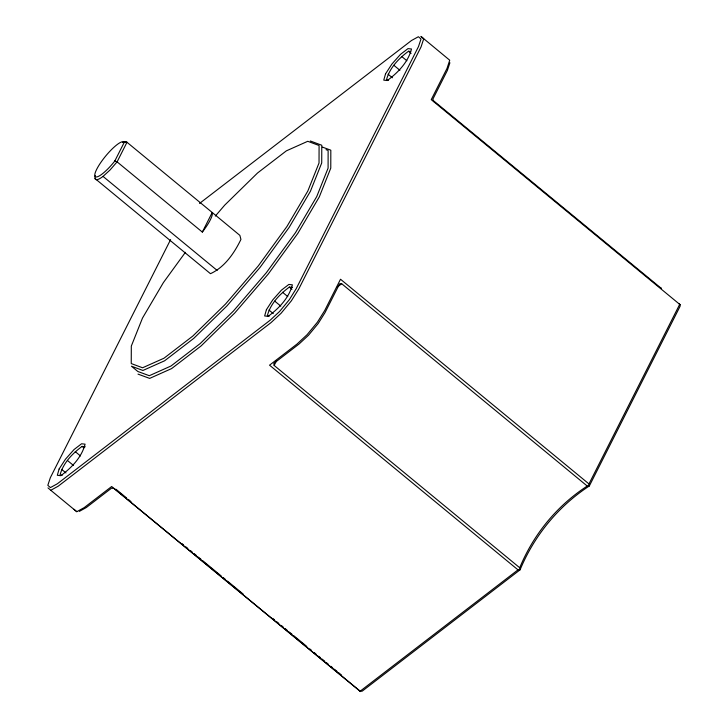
<?xml version="1.0" encoding="UTF-8"?>
<svg xmlns="http://www.w3.org/2000/svg" width="728" height="728" viewBox="0 0 728 728"><rect width="100%" height="100%" fill="white"/><g stroke="black" fill="none" stroke-linecap="round" stroke-linejoin="round"><path stroke-width="1.09" d="M589.325 485.976C558.303 506.251 534.261 535.599 520.074 569.806L519.728 567.767C533.478 534.361 556.92 505.742 587.241 486.04L589.325 485.976L680.043 306.379L680.18 304.741L679.224 303.94M588.834 485.585L588.979 483.938L679.697 304.349L431.24 99.654L447.028 68.387L449.731 60.224L420.948 36.4L423.723 38.802L421.03 46.965L298.726 289.089L291.382 300.8L281.099 313.258L271.025 322.622L58.176 486.213L50.778 490.281L47.993 487.878M85.258 446.764L82.064 446.41C72.381 453.562 63.054 463.135 60.024 475.084L62.162 475.32M292.565 287.424L289.371 287.078C279.689 294.23 270.361 303.804 267.34 315.743L269.469 315.979M410.628 51.488L408.49 51.251C398.817 58.404 389.489 67.977 386.459 79.925L388.588 80.162M449.904 62.772L447.374 70.416L432.841 99.181L433.661 101.629M95.286 175.657A24.415 5.56 -50.5 0 0 103.03 176.404L109.946 170.097L117.099 161.862L126.991 142.279L124.379 141.541L122.613 142.57M170.607 239.612L50.341 477.686L47.82 485.33L50.423 487.587L57.357 483.774L270.206 320.184L279.652 311.402L289.298 299.727L296.178 288.743L418.482 46.619L421.012 38.975L418.4 36.719L411.466 40.531L199.518 203.44M117.099 161.862L114.778 161.07L117.099 161.862L202.329 232.077L212.221 212.494L126.991 142.279L124.224 142.369A22.486 5.123 -50.5 0 0 106.179 155.437A22.486 5.123 -50.5 0 0 95.413 176.758A22.486 5.123 -50.5 0 0 114.778 161.07L124.224 142.369L126.991 142.279M519.728 567.767L274.156 365.456L276.658 360.496M185.412 252.307L163.381 282.61L142.488 318.081L131.313 346.082L131.24 363.563L142.579 367.776L163.982 358.221L192.793 336.081L225.571 303.995L258.258 265.947L286.959 226.463L307.844 190.991L319.028 162.981L319.091 145.509L307.753 141.296L286.359 150.851L257.548 172.991L224.77 205.078L215.324 216.07M95.05 178.569L210.474 273.692C224.697 267.194 234.279 253.135 240.932 239.421L239.867 235.381L212.221 212.494A24.415 5.56 -50.5 0 1 202.329 232.077M337.319 287.069L341.678 283.72L587.241 486.04M50.778 490.281L76.777 511.711L84.175 507.634L111.657 486.513L360.114 691.209L517.999 569.86L519.583 569.414M520.074 569.806L362.198 691.145L360.114 691.209M79.316 511.393L86.25 507.571L111.539 488.142L114.078 488.488L360.606 691.6M341.678 283.72L339.603 283.784L325.07 312.549L318.191 323.523L308.545 335.208L299.099 343.98L273.81 363.418L274.156 365.456M322.34 147.074L330.821 150.186L330.776 168.123L319.292 196.915L297.798 233.415L268.268 274.01L234.762 312.995L201.156 345.882L171.617 368.586L149.668 378.396L138.011 374.119M326.035 149.677L328.128 150.441L328.091 168.132L316.744 196.569L295.523 232.614L266.375 272.672L233.306 311.147L200.145 343.607L170.98 366.02L149.313 375.703L137.82 371.48L131.44 366.202L142.925 370.47L164.601 360.797L193.803 338.347L227.018 305.842L260.133 267.303L289.216 227.3L310.392 191.337L321.721 162.945L321.785 145.245L310.301 140.977M679.697 304.349L680.18 304.741M408.49 51.251L411.093 53.39M401.683 56.484L406.888 60.77M393.857 65.302L399.918 70.297M432.96 100.255L661.479 288.516L660.524 287.715M388.079 74.21L392.41 77.787M588.979 483.938L340.513 279.243L324.724 310.51L317.39 322.222L307.107 334.68L297.024 344.044L269.542 365.165L517.999 569.86M289.371 287.078L291.974 289.216M282.564 292.301L287.76 296.587M274.729 301.128L280.799 306.124M268.96 310.037L273.291 313.604M103.03 176.404L217.144 270.416M82.064 446.41L83.793 447.838M75.248 451.642L80.453 455.928M116.016 489.28L126.608 497.988M128.356 499.426L130.976 501.592M181.718 543.397L183.465 544.835M186.095 547.001L187.842 548.439M190.472 550.605L192.219 552.042M193.967 553.489L196.596 555.646M198.344 557.093L200.964 559.25M202.721 560.697L221.257 575.994M223.014 577.431L225.644 579.606M227.4 581.053L243.179 594.057M272.709 618.354L274.456 619.801M277.077 621.958L278.833 623.405M281.454 625.561L283.201 627.008M284.948 628.446L287.578 630.612M289.325 632.05L291.955 634.215M293.702 635.653L306.825 646.464M309.837 648.966L311.593 650.413M314.223 652.579L315.979 654.026M318.609 656.192L320.365 657.639M322.113 659.086L324.752 661.251M326.499 662.698L328.255 664.145M330.885 666.311L332.641 667.758M334.398 669.205L337.028 671.371M338.784 672.818L341.414 674.983M67.422 460.46L73.492 465.456M61.653 469.369L65.984 472.945M73.992 509.3L76.777 511.711M59.105 469.023L57.321 475.302L60.833 475.693C71.481 467.831 81.745 457.293 85.076 444.162L81.563 443.771L74.056 449.531L65.447 459.241L59.105 469.023M266.412 309.691L264.637 315.97L268.141 316.361C278.788 308.49 289.052 297.961 292.383 284.83L288.87 284.43L281.372 290.199L272.754 299.9L266.412 309.691M385.54 73.865L383.756 80.144L387.269 80.535C397.916 72.673 408.181 62.135 411.502 49.004L407.999 48.612L400.491 54.373L391.873 64.082L385.54 73.865"/></g></svg>
